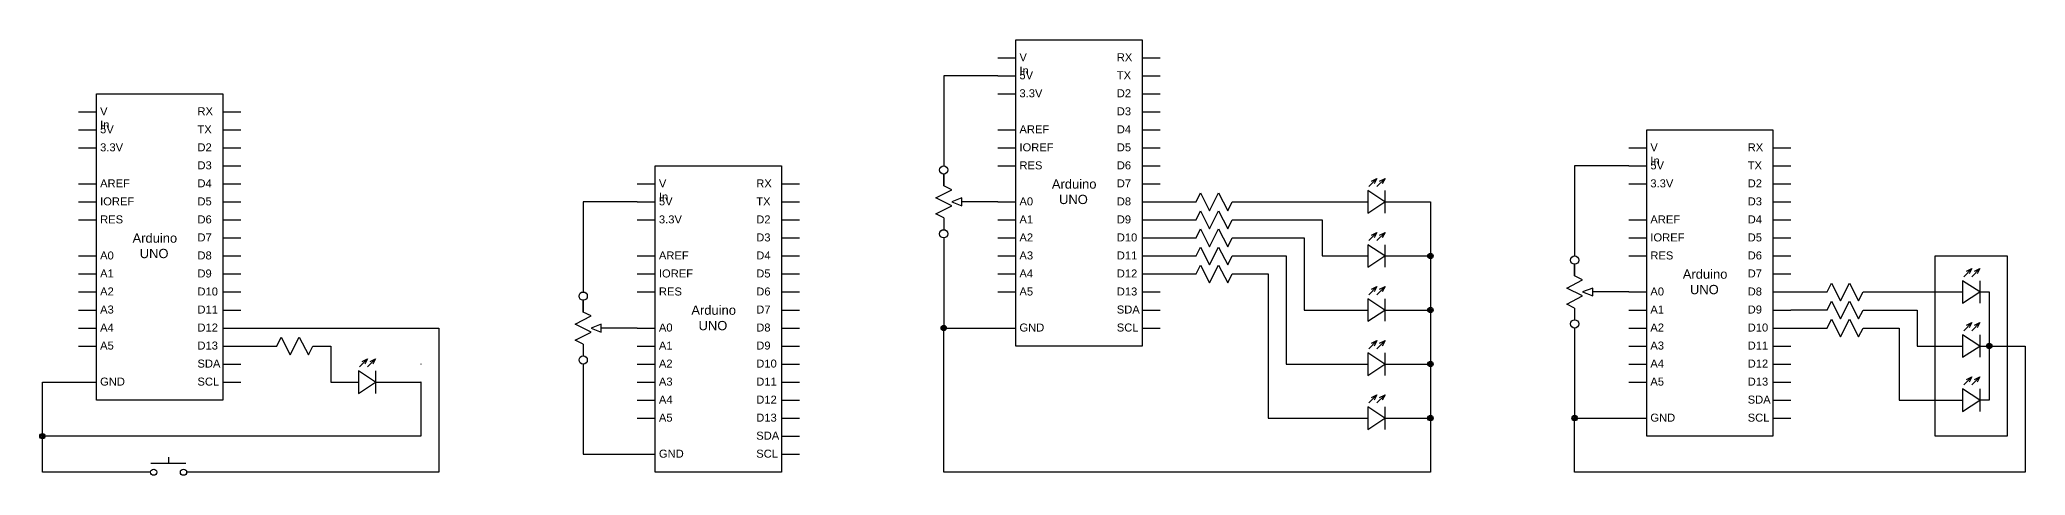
# Model space of a CAD drawing. Header units: millimetres. Extents: x 50 to 4100, y 48 to 290.
# Drawn here: x 2999 to 4100, y 48 to 290 of the extents above; entities that cross this region are included whole.
import ezdxf
from ezdxf.enums import TextEntityAlignment as Align

# ---------------------------------------------------------------- set-up
doc = ezdxf.new("R2010")
doc.units = ezdxf.units.MM
doc.layers.add('SYMS', color=7, linetype='Continuous')
doc.layers.add('WIRES', color=7, linetype='Continuous')
doc.styles.get("Standard").update_dxf_attribs({"font": 'arial.ttf'})
doc.styles.add('WD', font='romans.shx')

# ---------------------------------------------------------------- blocks, each defined once
blk = doc.blocks.new('HRE1')
for p, q in [((-0.125, 0), (-0.094, 0.062)), ((-0.094, 0.062), (-0.031, -0.062)), ((-0.031, -0.062), (0.031, 0.062)), ((0.031, 0.062), (0.094, -0.062)), ((0.094, -0.062), (0.125, 0))]:
    blk.add_line(p, q)
at = {"style": 'WD'}
for tag, width, p in [('INST', 0.7, (0, 0.888)), ('LOC', 0.7, (0, 0.719)), ('DESC1', 0.7, (0, 0.562)), ('DESC2', 0.7, (0, 0.406)), ('RATING1', 0.9, (0.006, 0.094))]:
    blk.add_attdef(tag, text='', height=0.125, dxfattribs=dict(at, width=width)).set_placement(p, align=Align.CENTER)
blk.add_attdef('TAG1', text='', height=0.125, dxfattribs=at).set_placement((0, 0.25), align=Align.CENTER)
for tag, p, height, flags in [('FAMILY', (0.205, 0.152), 0.01, 9), ('X4TERM01', (-0.125, 0), 0.0125, 1), ('X1TERM02', (0.125, 0), 0.0125, 1)]:
    blk.add_attdef(tag, p, '', height=height, dxfattribs=dict(at, flags=flags))
at = {"linetype": 'Continuous', "style": 'WD', "flags": 9}
for tag, p in [('ASSYCODE', (0.219, 0.062)), ('MFG', (0.228, 0.089)), ('CAT', (0.23, 0.108))]:
    blk.add_attdef(tag, text='', height=0.01, dxfattribs=at).set_placement(p, align=Align.CENTER)
at = {"linetype": 'Continuous', "style": 'WD', "flags": 8}
blk.add_attdef('TERM01', text='', height=0.125, dxfattribs=at).set_placement((-0.219, -0.031), align=Align.TOP_RIGHT)
blk.add_attdef('TERM02', text='', height=0.125, dxfattribs=at).set_placement((0.219, -0.031), align=Align.TOP_LEFT)
at = {"style": 'WD', "width": 0.9}
blk.add_attdef('RATING2', text='', height=0.125, dxfattribs=at).set_placement((0.006, -0.188), align=Align.TOP_CENTER)
blk = doc.blocks.new('HDI1')
for p, q in [((0.047, 0), (-0.047, 0.062)), ((-0.047, 0.062), (-0.047, -0.062)), ((-0.047, -0.062), (0.047, 0)), ((0.047, 0.062), (0.047, -0.062))]:
    blk.add_line(p, q)
at = {"style": 'WD'}
for tag, width, p in [('INST', 0.7, (0, 0.888)), ('LOC', 0.7, (0, 0.719)), ('DESC1', 0.7, (0, 0.562)), ('DESC2', 0.7, (0, 0.406)), ('RATING1', 0.9, (0.006, 0.094))]:
    blk.add_attdef(tag, text='', height=0.125, dxfattribs=dict(at, width=width)).set_placement(p, align=Align.CENTER)
blk.add_attdef('TAG1', text='', height=0.125, dxfattribs=at).set_placement((0, 0.25), align=Align.CENTER)
for tag, p, height, flags in [('FAMILY', (0.205, 0.152), 0.01, 9), ('WDBLKNAM', (0.205, 0.133), 0.01, 9), ('X4TERM01', (-0.047, 0), 0.0125, 1), ('X1TERM02', (0.047, 0), 0.0125, 1)]:
    blk.add_attdef(tag, p, '', height=height, dxfattribs=dict(at, flags=flags))
at = {"linetype": 'Continuous', "style": 'WD', "flags": 9}
for tag, p in [('CAT', (0.23, 0.108)), ('ASSYCODE', (0.219, 0.062)), ('MFG', (0.228, 0.089))]:
    blk.add_attdef(tag, text='', height=0.01, dxfattribs=at).set_placement(p, align=Align.CENTER)
at = {"linetype": 'Continuous', "style": 'WD', "flags": 8}
blk.add_attdef('TERM01', text='', height=0.125, dxfattribs=at).set_placement((-0.125, -0.031), align=Align.TOP_RIGHT)
blk.add_attdef('TERM02', text='', height=0.125, dxfattribs=at).set_placement((0.109, -0.031), align=Align.TOP_LEFT)
at = {"style": 'WD', "width": 0.9}
blk.add_attdef('RATING2', text='', height=0.125, dxfattribs=at).set_placement((0.006, -0.188), align=Align.TOP_CENTER)
blk = doc.blocks.new('HA1X1')
for p, q in [((-0.09375, 0.03125), (0, 0)), ((0, 0), (-0.09375, -0.03125))]:
    blk.add_line(p, q)
at = {"style": 'WD', "flags": 1}
blk.add_attdef('X4TERM01', (0, 0), '', height=0.01, dxfattribs=at)
at = {"style": 'WD', "width": 0.9}
blk.add_attdef('DESC1', (0.1, 0.0406), '', height=0.125, dxfattribs=at)
blk.add_attdef('DESC2', text='', height=0.125, dxfattribs=at).set_placement((0.1, -0.025), align=Align.TOP_LEFT)
blk = doc.blocks.new('HPB11')
for p, q in [((-0.185, 0.094), (0.18, 0.094)), ((0, 0.156), (0, 0.094))]:
    blk.add_line(p, q)
for centre in [(-0.155, 0), (0.155, 0)]:
    blk.add_circle(centre, 0.0322)
at = {"style": 'WD', "width": 0.7}
for tag, p in [('INST', (0, 0.826)), ('DESC1', (0, 0.5)), ('LOC', (0, 0.656)), ('DESC2', (0, 0.344)), ('XREF', (0, -0.219))]:
    blk.add_attdef(tag, text='', height=0.125, dxfattribs=at).set_placement(p, align=Align.CENTER)
at = {"style": 'WD'}
blk.add_attdef('TAG1', text='', height=0.125, dxfattribs=at).set_placement((0, 0.188), align=Align.CENTER)
for tag, p in [('X2LINK', (0, 0.219)), ('X8LINK', (0, 0))]:
    blk.add_attdef(tag, p, '', height=0.01, dxfattribs=at)
for tag, p, height, flags in [('X4TERM01', (-0.188, 0), 0.0125, 1), ('X1TERM02', (0.188, 0), 0.0125, 1), ('FAMILY', (0.205, 0.152), 0.01, 9), ('CONTACT', (0.205, 0.136), 0.01, 1)]:
    blk.add_attdef(tag, p, '', height=height, dxfattribs=dict(at, flags=flags))
at = {"linetype": 'Continuous', "style": 'WD', "flags": 9}
for tag, p in [('ASSYCODE', (0.23, 0.071)), ('MFG', (0.228, 0.089)), ('CAT', (0.23, 0.108))]:
    blk.add_attdef(tag, text='', height=0.01, dxfattribs=at).set_placement(p, align=Align.CENTER)
at = {"linetype": 'Continuous', "style": 'WD', "flags": 8}
blk.add_attdef('TERM01', text='', height=0.125, dxfattribs=at).set_placement((-0.25, -0.031), align=Align.TOP_RIGHT)
blk.add_attdef('TERM02', text='', height=0.125, dxfattribs=at).set_placement((0.25, -0.031), align=Align.TOP_LEFT)
blk = doc.blocks.new('WDDOT')
for radius in [0.03, 0.0187, 0.00929]:
    blk.add_circle((0, 0), radius)
blk = doc.blocks.new('HVR1TZ')
for p, q in [((-0.125, 0), (-0.217, 0)), ((-0.125, 0), (-0.094, 0.062)), ((-0.094, 0.062), (-0.031, -0.062)), ((-0.031, -0.062), (0.031, 0.062)), ((0.031, 0.062), (0.094, -0.062)), ((0.094, -0.062), (0.125, 0)), ((0.125, 0), (0.217, 0)), ((0, -0.062), (-0.031, -0.141)), ((-0.031, -0.141), (0.031, -0.141)), ((0.031, -0.141), (0, -0.062))]:
    blk.add_line(p, q)
for centre in [(-0.249, 0), (0.249, 0)]:
    blk.add_circle(centre, 0.0322)
at = {"style": 'WD'}
for tag, width, p in [('INST', 0.7, (0, 0.904)), ('LOC', 0.7, (0, 0.734)), ('DESC1', 0.7, (0, 0.578)), ('DESC2', 0.7, (0, 0.422)), ('RATING1', 0.9, (0.006, 0.109))]:
    blk.add_attdef(tag, text='', height=0.125, dxfattribs=dict(at, width=width)).set_placement(p, align=Align.CENTER)
blk.add_attdef('TAG1', text='', height=0.125, dxfattribs=at).set_placement((0, 0.266), align=Align.CENTER)
for tag, p, height, flags in [('FAMILY', (0.205, 0.324), 0.01, 9), ('X4TERM01', (-0.281, 0), 0.0125, 1), ('X2TERM01', (-0.25, 0.031), 0.0125, 1), ('X2TERM02', (0.25, 0.031), 0.0125, 1), ('X1TERM02', (0.281, 0), 0.0125, 1), ('X8TERM01', (-0.25, -0.031), 0.0125, 1), ('X8TERM03', (0, -0.141), 0.0125, 1), ('X8TERM02', (0.25, -0.031), 0.0125, 1)]:
    blk.add_attdef(tag, p, '', height=height, dxfattribs=dict(at, flags=flags))
at = {"linetype": 'Continuous', "style": 'WD', "flags": 9}
for tag, p in [('ASSYCODE', (0.219, 0.234)), ('MFG', (0.228, 0.261)), ('CAT', (0.23, 0.28))]:
    blk.add_attdef(tag, text='', height=0.01, dxfattribs=at).set_placement(p, align=Align.CENTER)
at = {"linetype": 'Continuous', "style": 'WD', "flags": 8}
blk.add_attdef('TERM01', text='', height=0.125, dxfattribs=at).set_placement((-0.344, -0.016), align=Align.TOP_RIGHT)
for tag, p in [('TERM02', (0.344, -0.016)), ('TERM03', (0.034, -0.18))]:
    blk.add_attdef(tag, text='', height=0.125, dxfattribs=at).set_placement(p, align=Align.TOP_LEFT)
at = {"style": 'WD', "width": 0.9}
blk.add_attdef('RATING2', text='', height=0.125, dxfattribs=at).set_placement((0.115, -0.344), align=Align.TOP_LEFT)

msp = doc.modelspace()

# ---------------------------------------------------------------- linework, layer by layer
for points in [[(3540, 290), (3610, 290), (3610, 120), (3540, 120)], [(3030, 260), (3100, 260), (3100, 90), (3030, 90)], [(3890, 240), (3960, 240), (3960, 70), (3890, 70)], [(3340, 220), (3410, 220), (3410, 50), (3340, 50)], [(4050, 170), (4090, 170), (4090, 70), (4050, 70)]]:
    msp.add_lwpolyline(points, close=True)
at = {"layer": 'WIRES'}
for p, q in [((3530, 280), (3540, 280)), ((3610, 280), (3620, 280)), ((3530, 270), (3500, 270)), ((3500, 270), (3500, 220)), ((3530, 270), (3540, 270)), ((3610, 270), (3620, 270)), ((3530, 260), (3540, 260)), ((3610, 260), (3620, 260)), ((3020, 250), (3030, 250)), ((3100, 250), (3110, 250)), ((3610, 250), (3620, 250)), ((3020, 240), (3030, 240)), ((3100, 240), (3110, 240)), ((3530, 240), (3540, 240)), ((3610, 240), (3620, 240)), ((3020, 230), (3030, 230)), ((3100, 230), (3110, 230)), ((3530, 230), (3540, 230)), ((3610, 230), (3620, 230)), ((3880, 230), (3890, 230)), ((3960, 230), (3970, 230)), ((3020, 210), (3030, 210)), ((3100, 220), (3110, 220)), ((3100, 210), (3110, 210)), ((3330, 210), (3340, 210)), ((3410, 210), (3420, 210)), ((3500, 215.4), (3500, 208.9)), ((3530, 220), (3540, 220)), ((3610, 220), (3620, 220)), ((3610, 210), (3620, 210)), ((3740.3, 213), (3735.9, 208.5)), ((3744.8, 213), (3740.3, 208.5)), ((3880, 220), (3850, 220)), ((3850, 220), (3850, 170)), ((3880, 220), (3890, 220)), ((3880, 210), (3890, 210)), ((3960, 220), (3970, 220)), ((3960, 210), (3970, 210)), ((3020, 200), (3030, 200)), ((3100, 200), (3110, 200)), ((3330, 200), (3300, 200)), ((3300, 200), (3300, 150)), ((3330, 200), (3340, 200)), ((3410, 200), (3420, 200)), ((3520, 200), (3510, 200)), ((3530, 200), (3520, 200)), ((3530, 200), (3540, 200)), ((3610, 200), (3620, 200)), ((3620, 200), (3640, 200)), ((3660, 200), (3735.3, 200)), ((3744.7, 200), (3770, 200)), ((3770, 200), (3770, 50)), ((3960, 200), (3970, 200)), ((3020, 190), (3030, 190)), ((3100, 190), (3110, 190)), ((3330, 190), (3340, 190)), ((3410, 190), (3420, 190)), ((3500, 191.1), (3500, 184.6)), ((3530, 190), (3540, 190)), ((3610, 190), (3620, 190)), ((3620, 190), (3640, 190)), ((3660, 190), (3710, 190)), ((3710, 190), (3710, 170)), ((3880, 190), (3890, 190)), ((3960, 190), (3970, 190)), ((3100, 180), (3110, 180)), ((3410, 180), (3420, 180)), ((3500, 180), (3500, 130)), ((3530, 180), (3540, 180)), ((3610, 180), (3620, 180)), ((3620, 180), (3640, 180)), ((3660, 180), (3700, 180)), ((3700, 180), (3700, 140)), ((3740.3, 183), (3735.9, 178.5)), ((3744.8, 183), (3740.3, 178.5)), ((3880, 180), (3890, 180)), ((3960, 180), (3970, 180)), ((3020, 170), (3030, 170)), ((3100, 170), (3110, 170)), ((3330, 170), (3340, 170)), ((3410, 170), (3420, 170)), ((3530, 170), (3540, 170)), ((3610, 170), (3620, 170)), ((3620, 170), (3640, 170)), ((3660, 170), (3690, 170)), ((3690, 170), (3690, 110)), ((3710, 170), (3735.3, 170)), ((3744.7, 170), (3770, 170)), ((3850, 165.4), (3850, 158.9)), ((3880, 170), (3890, 170)), ((3960, 170), (3970, 170)), ((3020, 160), (3030, 160)), ((3100, 160), (3110, 160)), ((3330, 160), (3340, 160)), ((3410, 160), (3420, 160)), ((3530, 160), (3540, 160)), ((3610, 160), (3620, 160)), ((3620, 160), (3640, 160)), ((3660, 160), (3680, 160)), ((3680, 160), (3680, 80)), ((3960, 160), (3970, 160)), ((4070.3, 163), (4065.9, 158.5)), ((4074.8, 163), (4070.3, 158.5)), ((3020, 150), (3030, 150)), ((3100, 150), (3110, 150)), ((3300, 145.4), (3300, 138.9)), ((3330, 150), (3340, 150)), ((3410, 150), (3420, 150)), ((3530, 150), (3540, 150)), ((3610, 150), (3620, 150)), ((3740.3, 153), (3735.9, 148.5)), ((3744.8, 153), (3740.3, 148.5)), ((3870, 150), (3860, 150)), ((3880, 150), (3870, 150)), ((3880, 150), (3890, 150)), ((3960, 150), (3970, 150)), ((3970, 150), (3980, 150)), ((3980, 150), (3990, 150)), ((4010, 150), (4065.3, 150)), ((4074.7, 150), (4080, 150)), ((4080, 150), (4080, 90)), ((3020, 140), (3030, 140)), ((3100, 140), (3110, 140)), ((3410, 140), (3420, 140)), ((3610, 140), (3620, 140)), ((3700, 140), (3735.3, 140)), ((3744.7, 140), (3770, 140)), ((3850, 141.1), (3850, 134.6)), ((3880, 140), (3890, 140)), ((3960, 140), (3970, 140)), ((3990, 140), (3970, 140)), ((4010, 140), (4040, 140)), ((4040, 140), (4040, 120)), ((4070.3, 133), (4065.9, 128.5)), ((4074.8, 133), (4070.3, 128.5)), ((3020, 130), (3030, 130)), ((3100, 130), (3110, 130)), ((3110, 130), (3177.3, 130)), ((3177.5, 130), (3181.7, 130)), ((3181.9, 130), (3220, 130)), ((3220, 130), (3220, 50)), ((3320, 130), (3310, 130)), ((3330, 130), (3320, 130)), ((3330, 130), (3340, 130)), ((3410, 130), (3420, 130)), ((3500, 130), (3530, 130)), ((3500, 50), (3500, 130)), ((3530, 130), (3540, 130)), ((3610, 130), (3620, 130)), ((3740.3, 123), (3735.9, 118.5)), ((3744.8, 123), (3740.3, 118.5)), ((3850, 130), (3850, 80)), ((3880, 130), (3890, 130)), ((3960, 130), (3970, 130)), ((3970, 130), (3990, 130)), ((4010, 130), (4030, 130)), ((4030, 130), (4030, 90)), ((3020, 120), (3030, 120)), ((3100, 120), (3110, 120)), ((3110, 120), (3130, 120)), ((3150, 120), (3160, 120)), ((3160, 120), (3160, 100)), ((3180.3, 113), (3175.9, 108.5)), ((3184.8, 113), (3180.3, 108.5)), ((3300, 121.1), (3300, 114.6)), ((3330, 120), (3340, 120)), ((3410, 120), (3420, 120)), ((3880, 120), (3890, 120)), ((3960, 120), (3970, 120)), ((4040, 120), (4065.3, 120)), ((4074.7, 120), (4080, 120)), ((4080, 120), (4100, 120)), ((4100, 120), (4100, 50)), ((3000, 70), (3000, 100)), ((3000, 100), (3020, 100)), ((3020, 100), (3030, 100)), ((3100, 110), (3110, 110)), ((3100, 100), (3110, 100)), ((3160, 100), (3175.3, 100)), ((3184.7, 100), (3210, 100)), ((3210, 110), (3210, 110)), ((3210, 100), (3210, 70)), ((3300, 110), (3300, 60)), ((3330, 110), (3340, 110)), ((3330, 100), (3340, 100)), ((3410, 110), (3420, 110)), ((3410, 100), (3420, 100)), ((3690, 110), (3735.3, 110)), ((3744.7, 110), (3770, 110)), ((3880, 110), (3890, 110)), ((3880, 100), (3890, 100)), ((3960, 110), (3970, 110)), ((3960, 100), (3970, 100)), ((4070.3, 103), (4065.9, 98.5)), ((4074.8, 103), (4070.3, 98.5)), ((3330, 90), (3340, 90)), ((3410, 90), (3420, 90)), ((3740.3, 93), (3735.9, 88.5)), ((3744.8, 93), (3740.3, 88.5)), ((3960, 90), (3970, 90)), ((4030, 90), (4065.3, 90)), ((4080, 90), (4074.7, 90)), ((3330, 80), (3340, 80)), ((3410, 80), (3420, 80)), ((3680, 80), (3735.3, 80)), ((3744.7, 80), (3770, 80)), ((3850, 80), (3880, 80)), ((3850, 50), (3850, 80)), ((3880, 80), (3890, 80)), ((3960, 80), (3970, 80)), ((3210, 70), (3000, 70)), ((3000, 50), (3000, 70)), ((3410, 70), (3420, 70)), ((3300, 60), (3330, 60)), ((3330, 60), (3340, 60)), ((3410, 60), (3420, 60)), ((3060, 50), (3000, 50)), ((3220, 50), (3080, 50)), ((3770, 50), (3500, 50)), ((4100, 50), (3850, 50))]:
    msp.add_line(p, q, dxfattribs=at)
for centre in [(3181.8, 130), (3177.4, 110)]:
    msp.add_arc(centre, 0.0707, 0, 180, dxfattribs=at)

# ---------------------------------------------------------------- block references
at = {"layer": 'SYMS'}
for name, p, xscale, yscale, zscale, rotation in [('HVR1TZ', (3500, 200), 71.11111111111111, 71.11111111111111, 71.11111111111111, 90), ('HA1X1', (3740.3, 213), 33.63388869738418, 33.63388869738418, 33.63388869738418, 44.9999999999999), ('HA1X1', (3744.8, 213), 33.63388869738418, 33.63388869738418, 33.63388869738418, 44.9999999999999), ('HA1X1', (3740.3, 183), 33.63388869738418, 33.63388869738418, 33.63388869738418, 44.9999999999999), ('HA1X1', (3744.8, 183), 33.63388869738418, 33.63388869738418, 33.63388869738418, 44.9999999999999), ('HVR1TZ', (3850, 150), 71.11111111111111, 71.11111111111111, 71.11111111111111, 90), ('HA1X1', (4070.3, 163), 33.63388869738418, 33.63388869738418, 33.63388869738418, 44.9999999999999), ('HA1X1', (4074.8, 163), 33.63388869738418, 33.63388869738418, 33.63388869738418, 44.9999999999999), ('HVR1TZ', (3300, 130), 71.11111111111111, 71.11111111111111, 71.11111111111111, 90), ('HA1X1', (3740.3, 153), 33.63388869738418, 33.63388869738418, 33.63388869738418, 44.9999999999999), ('HA1X1', (3744.8, 153), 33.63388869738418, 33.63388869738418, 33.63388869738418, 44.9999999999999), ('HA1X1', (4070.3, 133), 33.63388869738418, 33.63388869738418, 33.63388869738418, 44.9999999999999), ('HA1X1', (4074.8, 133), 33.63388869738418, 33.63388869738418, 33.63388869738418, 44.9999999999999), ('HA1X1', (3740.3, 123), 33.63388869738418, 33.63388869738418, 33.63388869738418, 44.9999999999999), ('HA1X1', (3744.8, 123), 33.63388869738418, 33.63388869738418, 33.63388869738418, 44.9999999999999), ('HA1X1', (3180.3, 113), 33.63388869738418, 33.63388869738418, 33.63388869738418, 44.9999999999999), ('HA1X1', (3184.8, 113), 33.63388869738418, 33.63388869738418, 33.63388869738418, 44.9999999999999), ('HA1X1', (4070.3, 103), 33.63388869738418, 33.63388869738418, 33.63388869738418, 44.9999999999999), ('HA1X1', (4074.8, 103), 33.63388869738418, 33.63388869738418, 33.63388869738418, 44.9999999999999), ('HA1X1', (3740.3, 93), 33.63388869738418, 33.63388869738418, 33.63388869738418, 44.9999999999999), ('HA1X1', (3744.8, 93), 33.63388869738418, 33.63388869738418, 33.63388869738418, 44.9999999999999)]:
    msp.add_blockref(name, p, dxfattribs=dict(at, xscale=xscale, yscale=yscale, zscale=zscale, rotation=rotation))
for name, p, xscale, yscale, zscale in [('HRE1', (3650, 200), 80.00000000000007, 80.00000000000007, 80.00000000000007), ('HDI1', (3740, 200), 100.9016660921525, 100.9016660921525, 100.9016660921525), ('HRE1', (3650, 190), 80.00000000000007, 80.00000000000007, 80.00000000000007), ('HRE1', (3650, 180), 80.00000000000007, 80.00000000000007, 80.00000000000007), ('HDI1', (3740, 170), 100.9016660921525, 100.9016660921525, 100.9016660921525), ('HRE1', (3650, 170), 80.00000000000007, 80.00000000000007, 80.00000000000007), ('WDDOT', (3770, 170), 49.99999999966651, 49.99999999966651, 49.99999999966651), ('HRE1', (3650, 160), 80.00000000000007, 80.00000000000007, 80.00000000000007), ('HRE1', (4000, 150), 80.00000000000007, 80.00000000000007, 80.00000000000007), ('HDI1', (4070, 150), 100.9016660921525, 100.9016660921525, 100.9016660921525), ('HDI1', (3740, 140), 100.9016660921525, 100.9016660921525, 100.9016660921525), ('HRE1', (4000, 140), 80.00000000000007, 80.00000000000007, 80.00000000000007), ('WDDOT', (3770, 140), 49.99999999966651, 49.99999999966651, 49.99999999966651), ('HRE1', (4000, 130), 80.00000000000007, 80.00000000000007, 80.00000000000007), ('HRE1', (3140, 120), 80.00000000000007, 80.00000000000007, 80.00000000000007), ('WDDOT', (3500, 130), 49.99999999966651, 49.99999999966651, 49.99999999966651), ('HDI1', (4070, 120), 100.9016660921525, 100.9016660921525, 100.9016660921525), ('WDDOT', (4080, 120), 49.99999999966651, 49.99999999966651, 49.99999999966651), ('HDI1', (3740, 110), 100.9016660921525, 100.9016660921525, 100.9016660921525), ('WDDOT', (3770, 110), 49.99999999966651, 49.99999999966651, 49.99999999966651), ('HDI1', (3180, 100), 100.9016660921525, 100.9016660921525, 100.9016660921525), ('HDI1', (4070, 90), 100.9016660921525, 100.9016660921525, 100.9016660921525), ('HDI1', (3740, 80), 100.9016660921525, 100.9016660921525, 100.9016660921525), ('WDDOT', (3770, 80), 49.99999999966651, 49.99999999966651, 49.99999999966651), ('WDDOT', (3850, 80), 49.99999999966651, 49.99999999966651, 49.99999999966651), ('WDDOT', (3000, 70), 49.99999999966651, 49.99999999966651, 49.99999999966651), ('HPB11', (3070, 50), 53.33333333333334, 53.33333333333334, 53.33333333333334)]:
    msp.add_blockref(name, p, dxfattribs=dict(at, xscale=xscale, yscale=yscale, zscale=zscale))
for p in [(3770, 170), (3770, 140), (3160, 120), (3210, 110), (3210, 100), (3770, 110), (3770, 80)]:
    msp.add_blockref('WDDOT', p, dxfattribs=at)

# ---------------------------------------------------------------- texts
at = {"attachment_point": 1}
for s, width, gutter_width, heights, insert, char_height in [('V In', 10.161, 22.2, [4.24], (3542, 282.5), 4.44), ('RX', 10.161, 22.2, [4.24], (3596, 282.5), 4.44), ('5V', 10.161, 22.2, [4.24], (3542, 272.5), 4.44), ('TX', 10.161, 22.2, [4.24], (3596, 272.5), 4.44), ('3.3V', 10.161, 22.2, [4.24], (3542, 262.5), 4.44), ('D2', 10.161, 22.2, [4.24], (3596, 262.5), 4.44), ('V In', 10.161, 22.2, [4.24], (3032, 252.5), 4.44), ('5V', 10.161, 22.2, [4.24], (3032, 242.5), 4.44), ('TX', 10.161, 22.2, [4.24], (3086, 242.5), 4.44), ('RX', 10.161, 22.2, [4.24], (3086, 252.5), 4.44), ('AREF', 10.161, 22.2, [4.24], (3542, 242.5), 4.44), ('D3', 10.161, 22.2, [4.24], (3596, 252.5), 4.44), ('D4', 10.161, 22.2, [4.24], (3596, 242.5), 4.44), ('3.3V', 10.161, 22.2, [4.24], (3032, 232.5), 4.44), ('D2', 10.161, 22.2, [4.24], (3086, 232.5), 4.44), ('IOREF', 10.161, 22.2, [4.24], (3542, 232.5), 4.44), ('D5', 10.161, 22.2, [4.24], (3596, 232.5), 4.44), ('V In', 10.161, 22.2, [4.24], (3892, 232.5), 4.44), ('RX', 10.161, 22.2, [4.24], (3946, 232.5), 4.44), ('D3', 10.161, 22.2, [4.24], (3086, 222.5), 4.44), ('RES', 10.161, 22.2, [4.24], (3542, 222.5), 4.44), ('D6', 10.161, 22.2, [4.24], (3596, 222.5), 4.44), ('5V', 10.161, 22.2, [4.24], (3892, 222.5), 4.44), ('TX', 10.161, 22.2, [4.24], (3946, 222.5), 4.44), ('AREF', 10.161, 22.2, [4.24], (3032, 212.5), 4.44), ('D4', 10.161, 22.2, [4.24], (3086, 212.5), 4.44), ('V In', 10.161, 22.2, [4.24], (3342, 212.5), 4.44), ('RX', 10.161, 22.2, [4.24], (3396, 212.5), 4.44), ('Arduino\\P  UNO', 71.769, 25.7, [0], (3560, 212.5), 5.14), ('D7', 10.161, 22.2, [4.24], (3596, 212.5), 4.44), ('3.3V', 10.161, 22.2, [4.24], (3892, 212.5), 4.44), ('D2', 10.161, 22.2, [4.24], (3946, 212.5), 4.44), ('IOREF', 10.161, 22.2, [4.24], (3032, 202.5), 4.44), ('D5', 10.161, 22.2, [4.24], (3086, 202.5), 4.44), ('5V', 10.161, 22.2, [4.24], (3342, 202.5), 4.44), ('TX', 10.161, 22.2, [4.24], (3396, 202.5), 4.44), ('A0', 10.161, 22.2, [4.24], (3542, 202.5), 4.44), ('D8', 10.161, 22.2, [4.24], (3596, 202.5), 4.44), ('D3', 10.161, 22.2, [4.24], (3946, 202.5), 4.44), ('RES', 10.161, 22.2, [4.24], (3032, 192.5), 4.44), ('D6', 10.161, 22.2, [4.24], (3086, 192.5), 4.44), ('3.3V', 10.161, 22.2, [4.24], (3342, 192.5), 4.44), ('D2', 10.161, 22.2, [4.24], (3396, 192.5), 4.44), ('A1', 10.161, 22.2, [4.24], (3542, 192.5), 4.44), ('D9', 10.161, 22.2, [4.24], (3596, 192.5), 4.44), ('AREF', 10.161, 22.2, [4.24], (3892, 192.5), 4.44), ('D4', 10.161, 22.2, [4.24], (3946, 192.5), 4.44), ('Arduino\\P  UNO', 71.769, 25.7, [0], (3050, 182.5), 5.14), ('D7', 10.161, 22.2, [4.24], (3086, 182.5), 4.44), ('D3', 10.161, 22.2, [4.24], (3396, 182.5), 4.44), ('A2', 10.161, 22.2, [4.24], (3542, 182.5), 4.44), ('D10', 9.847, 22.2, [4.24], (3596, 182.5), 4.44), ('IOREF', 10.161, 22.2, [4.24], (3892, 182.5), 4.44), ('D5', 10.161, 22.2, [4.24], (3946, 182.5), 4.44), ('A0', 10.161, 22.2, [4.24], (3032, 172.5), 4.44), ('D8', 10.161, 22.2, [4.24], (3086, 172.5), 4.44), ('AREF', 10.161, 22.2, [4.24], (3342, 172.5), 4.44), ('D4', 10.161, 22.2, [4.24], (3396, 172.5), 4.44), ('A3', 10.161, 22.2, [4.24], (3542, 172.5), 4.44), ('D11', 9.847, 22.2, [4.24], (3596, 172.5), 4.44), ('RES', 10.161, 22.2, [4.24], (3892, 172.5), 4.44), ('D6', 10.161, 22.2, [4.24], (3946, 172.5), 4.44), ('A1', 10.161, 22.2, [4.24], (3032, 162.5), 4.44), ('D9', 10.161, 22.2, [4.24], (3086, 162.5), 4.44), ('IOREF', 10.161, 22.2, [4.24], (3342, 162.5), 4.44), ('D5', 10.161, 22.2, [4.24], (3396, 162.5), 4.44), ('A4', 10.161, 22.2, [4.24], (3542, 162.5), 4.44), ('D12', 10.161, 22.2, [4.24], (3596, 162.5), 4.44), ('Arduino\\P  UNO', 71.769, 25.7, [0], (3910, 162.5), 5.14), ('D7', 10.161, 22.2, [4.24], (3946, 162.5), 4.44), ('A2', 10.161, 22.2, [4.24], (3032, 152.5), 4.44), ('D10', 9.847, 22.2, [4.24], (3086, 152.5), 4.44), ('RES', 10.161, 22.2, [4.24], (3342, 152.5), 4.44), ('D6', 10.161, 22.2, [4.24], (3396, 152.5), 4.44), ('A5', 10.161, 22.2, [4.24], (3542, 152.5), 4.44), ('D13', 10.161, 22.2, [4.24], (3596, 152.5), 4.44), ('A0', 10.161, 22.2, [4.24], (3892, 152.5), 4.44), ('D8', 10.161, 22.2, [4.24], (3946, 152.5), 4.44), ('A3', 10.161, 22.2, [4.24], (3032, 142.5), 4.44), ('A4', 10.161, 22.2, [4.24], (3032, 132.5), 4.44), ('D11', 9.847, 22.2, [4.24], (3086, 142.5), 4.44), ('D12', 10.161, 22.2, [4.24], (3086, 132.5), 4.44), ('A0', 10.161, 22.2, [4.24], (3342, 132.5), 4.44), ('Arduino\\P  UNO', 71.769, 25.7, [0], (3360, 142.5), 5.14), ('D7', 10.161, 22.2, [4.24], (3396, 142.5), 4.44), ('D8', 10.161, 22.2, [4.24], (3396, 132.5), 4.44), ('GND', 10.161, 22.2, [4.24], (3542, 132.5), 4.44), ('SDA', 10.161, 22.2, [4.24], (3596, 142.5), 4.44), ('SCL', 10.161, 22.2, [4.24], (3596, 132.5), 4.44), ('A1', 10.161, 22.2, [4.24], (3892, 142.5), 4.44), ('A2', 10.161, 22.2, [4.24], (3892, 132.5), 4.44), ('D9', 10.161, 22.2, [4.24], (3946, 142.5), 4.44), ('D10', 9.847, 22.2, [4.24], (3946, 132.5), 4.44), ('A5', 10.161, 22.2, [4.24], (3032, 122.5), 4.44), ('D13', 10.161, 22.2, [4.24], (3086, 122.5), 4.44), ('A1', 10.161, 22.2, [4.24], (3342, 122.5), 4.44), ('D9', 10.161, 22.2, [4.24], (3396, 122.5), 4.44), ('A3', 10.161, 22.2, [4.24], (3892, 122.5), 4.44), ('D11', 9.847, 22.2, [4.24], (3946, 122.5), 4.44), ('SDA', 10.161, 22.2, [4.24], (3086, 112.5), 4.44), ('A2', 10.161, 22.2, [4.24], (3342, 112.5), 4.44), ('D10', 9.847, 22.2, [4.24], (3396, 112.5), 4.44), ('A4', 10.161, 22.2, [4.24], (3892, 112.5), 4.44), ('D12', 10.161, 22.2, [4.24], (3946, 112.5), 4.44), ('GND', 10.161, 22.2, [4.24], (3032, 102.5), 4.44), ('SCL', 10.161, 22.2, [4.24], (3086, 102.5), 4.44), ('A3', 10.161, 22.2, [4.24], (3342, 102.5), 4.44), ('D11', 9.847, 22.2, [4.24], (3396, 102.5), 4.44), ('A5', 10.161, 22.2, [4.24], (3892, 102.5), 4.44), ('D13', 10.161, 22.2, [4.24], (3946, 102.5), 4.44), ('A4', 10.161, 22.2, [4.24], (3342, 92.5), 4.44), ('D12', 10.161, 22.2, [4.24], (3396, 92.5), 4.44), ('SDA', 10.161, 22.2, [4.24], (3946, 92.5), 4.44), ('A5', 10.161, 22.2, [4.24], (3342, 82.5), 4.44), ('D13', 10.161, 22.2, [4.24], (3396, 82.5), 4.44), ('GND', 10.161, 22.2, [4.24], (3892, 82.5), 4.44), ('SCL', 10.161, 22.2, [4.24], (3946, 82.5), 4.44), ('SDA', 10.161, 22.2, [4.24], (3396, 72.5), 4.44), ('GND', 10.161, 22.2, [4.24], (3342, 62.5), 4.44), ('SCL', 10.161, 22.2, [4.24], (3396, 62.5), 4.44)]:
    msp.add_mtext_dynamic_manual_height_columns(s, width=width, gutter_width=gutter_width, heights=heights, dxfattribs=dict(at, insert=insert, char_height=char_height))

doc.saveas('drawing.dxf')
